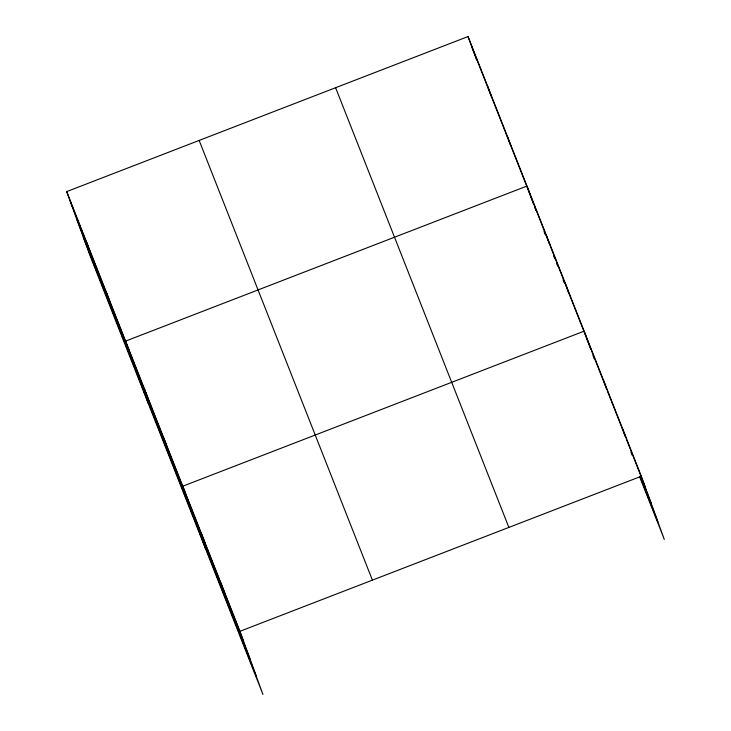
<?xml version="1.0" encoding="UTF-8"?>
<svg xmlns="http://www.w3.org/2000/svg" width="731" height="731" viewBox="0 0 731 731"><rect width="100%" height="100%" fill="white"/><g stroke="black" fill="none" stroke-linecap="round" stroke-linejoin="round"><path stroke-width="1.1" d="M66.704 191.604L239.951 631.301L262.941 694.45L89.685 254.754L66.704 191.604L468.059 36.55L641.315 476.247L664.296 539.396L639.442 476.31M239.951 631.301L641.315 476.247M471.687 46.519L491.323 96.346L487.696 86.386M491.744 97.406L510.96 146.182L507.332 136.213M511.38 147.242L606.821 389.486L603.194 379.517M607.242 390.537L625.882 437.851L622.255 427.882M626.293 438.902L644.943 486.216M544.028 231.444L545.271 234.596M553.55 255.622L554.792 258.774M556.455 262.986L557.698 266.139M563.08 279.809L564.323 282.961M631.027 452.242L632.269 455.395M640.557 476.429L651.33 503.769M640.091 476.639L657.909 521.852M335.611 87.72L508.867 527.417M199.152 140.434L372.399 580.131M70.331 201.573L243.578 641.27M76.718 219.117L249.965 658.814M83.297 237.2L256.554 676.897M590.776 349.372L584.142 331.152L182.777 486.197L205.767 549.346M593.024 355.568L594.157 358.665M565.081 282.778L568.709 292.747M546.02 234.413L549.648 244.382M533.603 204.278L526.969 186.049L125.604 341.103L148.594 404.252M534.726 207.366L535.85 210.464M468.059 36.55L476.575 59.942M220.899 582.936L224.527 592.905M201.838 534.562L205.466 544.531M163.726 437.832L167.353 447.801M144.665 389.468L148.292 399.437M105.977 291.267L109.604 301.236M86.34 241.431L89.968 251.4"/></g></svg>
